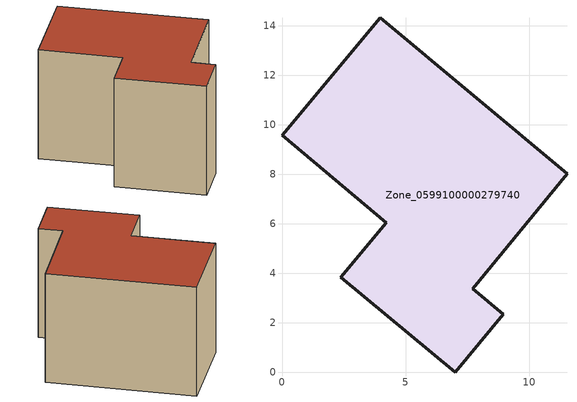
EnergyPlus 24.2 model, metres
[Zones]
Zone_0599100000279740
 floor ground (C_G): 7,0 2.37,3.82 4.22,6.04 0,9.57 3.96,14.31 11.52,8.02 7.71,3.37 8.95,2.34 z0
 wall outside (C_F): 2.37,3.82 7,0 8.95,2.34 7.71,3.37 11.52,8.02 3.96,14.31 0,9.57 4.22,6.04 2.37,3.82 z0:7.8
 roof outside (C_R): 3.96,14.31 0,9.57 4.22,6.04 2.37,3.82 7,0 8.95,2.34 7.71,3.37 11.52,8.02 z7.8
[BUILDING]
Pand.0599100000279740: North Axis=0; Terrain=City; Loads Convergence Tolerance Value=0.04; Temperature Convergence Tolerance Value=0.4; Solar Distribution=FullExterior; Maximum Number of Warmup Days=25; Minimum Number of Warmup Days=1
[Site:Location]
Rotterdam.The.Hague.AP_ZH_NLD Design_Conditions: Latitude=51.96; Longitude=4.45; Time Zone=1; Elevation=-4.5
[SITE:GROUNDTEMPERATURE:BUILDINGSURFACE]
18, 18, 18, 18, 18, 18, 18, 18, 18, 18, 18, 18
[MATERIAL] Thermal Absorptance=0.9; Solar Absorptance=0.7; Visible Absorptance=0.7
Name | Roughness | Thickness | Conductivity | Density | Specific Heat
G.TC.1946-1964 | MediumSmooth | 0.15 | 1 | 540 | 1210
F.TC.1946-1964 | Rough | 0.3 | 0.857143 | 1920 | 840
R.TC.1946-1964 | MediumRough | 0.2 | 0.235294 | 1500 | 1000
[CONSTRUCTION]
C_G: G.TC.1946-1964
C_F: F.TC.1946-1964
C_R: R.TC.1946-1964
[ZONE]
Zone_0599100000279740: Type=1; Multiplier=1; Ceiling Height=Autocalculate; Volume=Autocalculate; Floor Area=autocalculate; Part of Total Floor Area=Yes
[ZONEINFILTRATION:DESIGNFLOWRATE]
Infil_Zone_0599100000279740: Zone or ZoneList or Space or SpaceList=Zone_0599100000279740; Schedule=AlwaysOn; Design Flow Rate Calculation Method=Flow/Area; Flow Rate per Floor Area=0.003; Constant Term Coefficient=1; Temperature Term Coefficient=0; Velocity Term Coefficient=0; Velocity Squared Term Coefficient=0
[HVACTEMPLATE:ZONE:IDEALLOADSAIRSYSTEM]
Zone_0599100000279740: Maximum Heating Supply Air Temperature=50; Minimum Cooling Supply Air Temperature=13; Maximum Heating Supply Air Humidity Ratio=0.0156; Minimum Cooling Supply Air Humidity Ratio=0.0077; Heating Limit=NoLimit; Cooling Limit=NoLimit; Dehumidification Control Type=ConstantSensibleHeatRatio; Cooling Sensible Heat Ratio=0.7; Dehumidification Setpoint=60; Humidification Control Type=None; Humidification Setpoint=30; Outdoor Air Method=None; Outdoor Air Flow Rate per Person=0.00944; Outdoor Air Flow Rate per Zone Floor Area=0; Outdoor Air Flow Rate per Zone=0; Demand Controlled Ventilation Type=None; Outdoor Air Economizer Type=NoEconomizer; Heat Recovery Type=None; Sensible Heat Recovery Effectiveness=0.7; Latent Heat Recovery Effectiveness=0.65
[ZONECONTROL:THERMOSTAT]
ThermostatControl_Zone_0599100000279740: Zone or ZoneList=Zone_0599100000279740; Control Type Schedule=DualSetpointControlType; Control 1=Thermostat_Zone_0599100000279740; Temperature Difference Between Cutout And Setpoint=0
[THERMOSTATSETPOINT:DUALSETPOINT]
Thermostat_Zone_0599100000279740: Heating Setpoint Temperature Schedule=HeatingSetpoint_Zone_0599100000279740; Cooling Setpoint Temperature Schedule=CoolingSetpoint_Zone_0599100000279740
[SCHEDULE:COMPACT]
HeatingSetpoint_Zone_0599100000279740: Through: 12/31, For: AllDays, Until: 24:00, 21
CoolingSetpoint_Zone_0599100000279740: Through: 12/31, For: AllDays, Until: 24:00, 24
DualSetpointControlType: Through: 12/31, For: AllDays, Until: 24:00, 4
AlwaysOn: Through: 12/31, For: AllDays, Until: 24:00, 1
